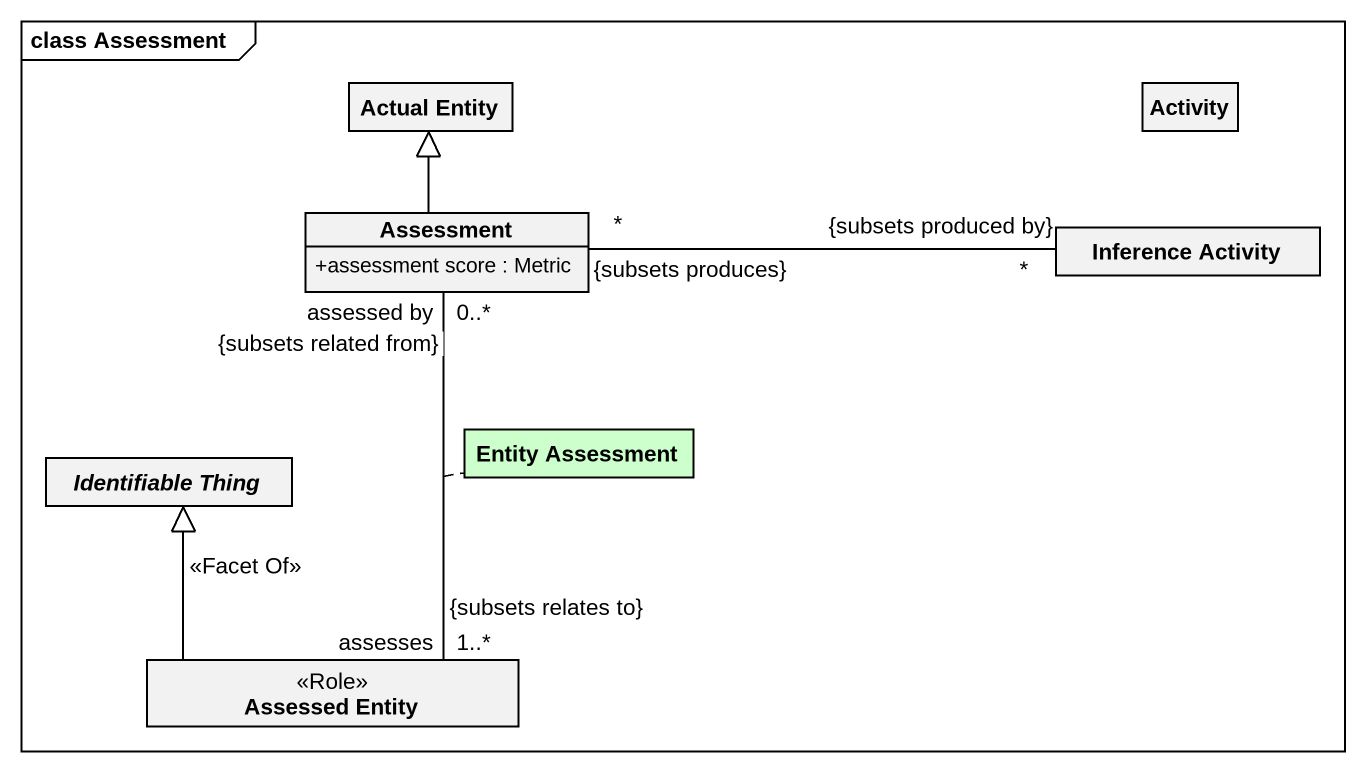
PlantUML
@startuml
mainframe class Assessment
hide circle
hide empty members
skinparam classAttributeIconSize 0
class "Actual Entity" as Actual_Entity
class Activity
class Assessment {
  +assessment score : Metric
}
class "Inference Activity" as Inference_Activity
abstract class "Identifiable Thing" as Identifiable_Thing
class "Entity Assessment" as Entity_Assessment #CCFFCC
class "Assessed Entity" as Assessed_Entity <<Role>>
Assessment -up-|> Actual_Entity
Assessment "assessed by\n0..*\n{subsets related from}" -- "assesses\n1..*\n{subsets relates to}" Assessed_Entity
(Assessment, Assessed_Entity) .. Entity_Assessment
Inference_Activity "*\n{subsets produced by}" -left- "*\n{subsets produces}" Assessment
Assessed_Entity -up-|> Identifiable_Thing : <<Facet Of>>
@enduml
